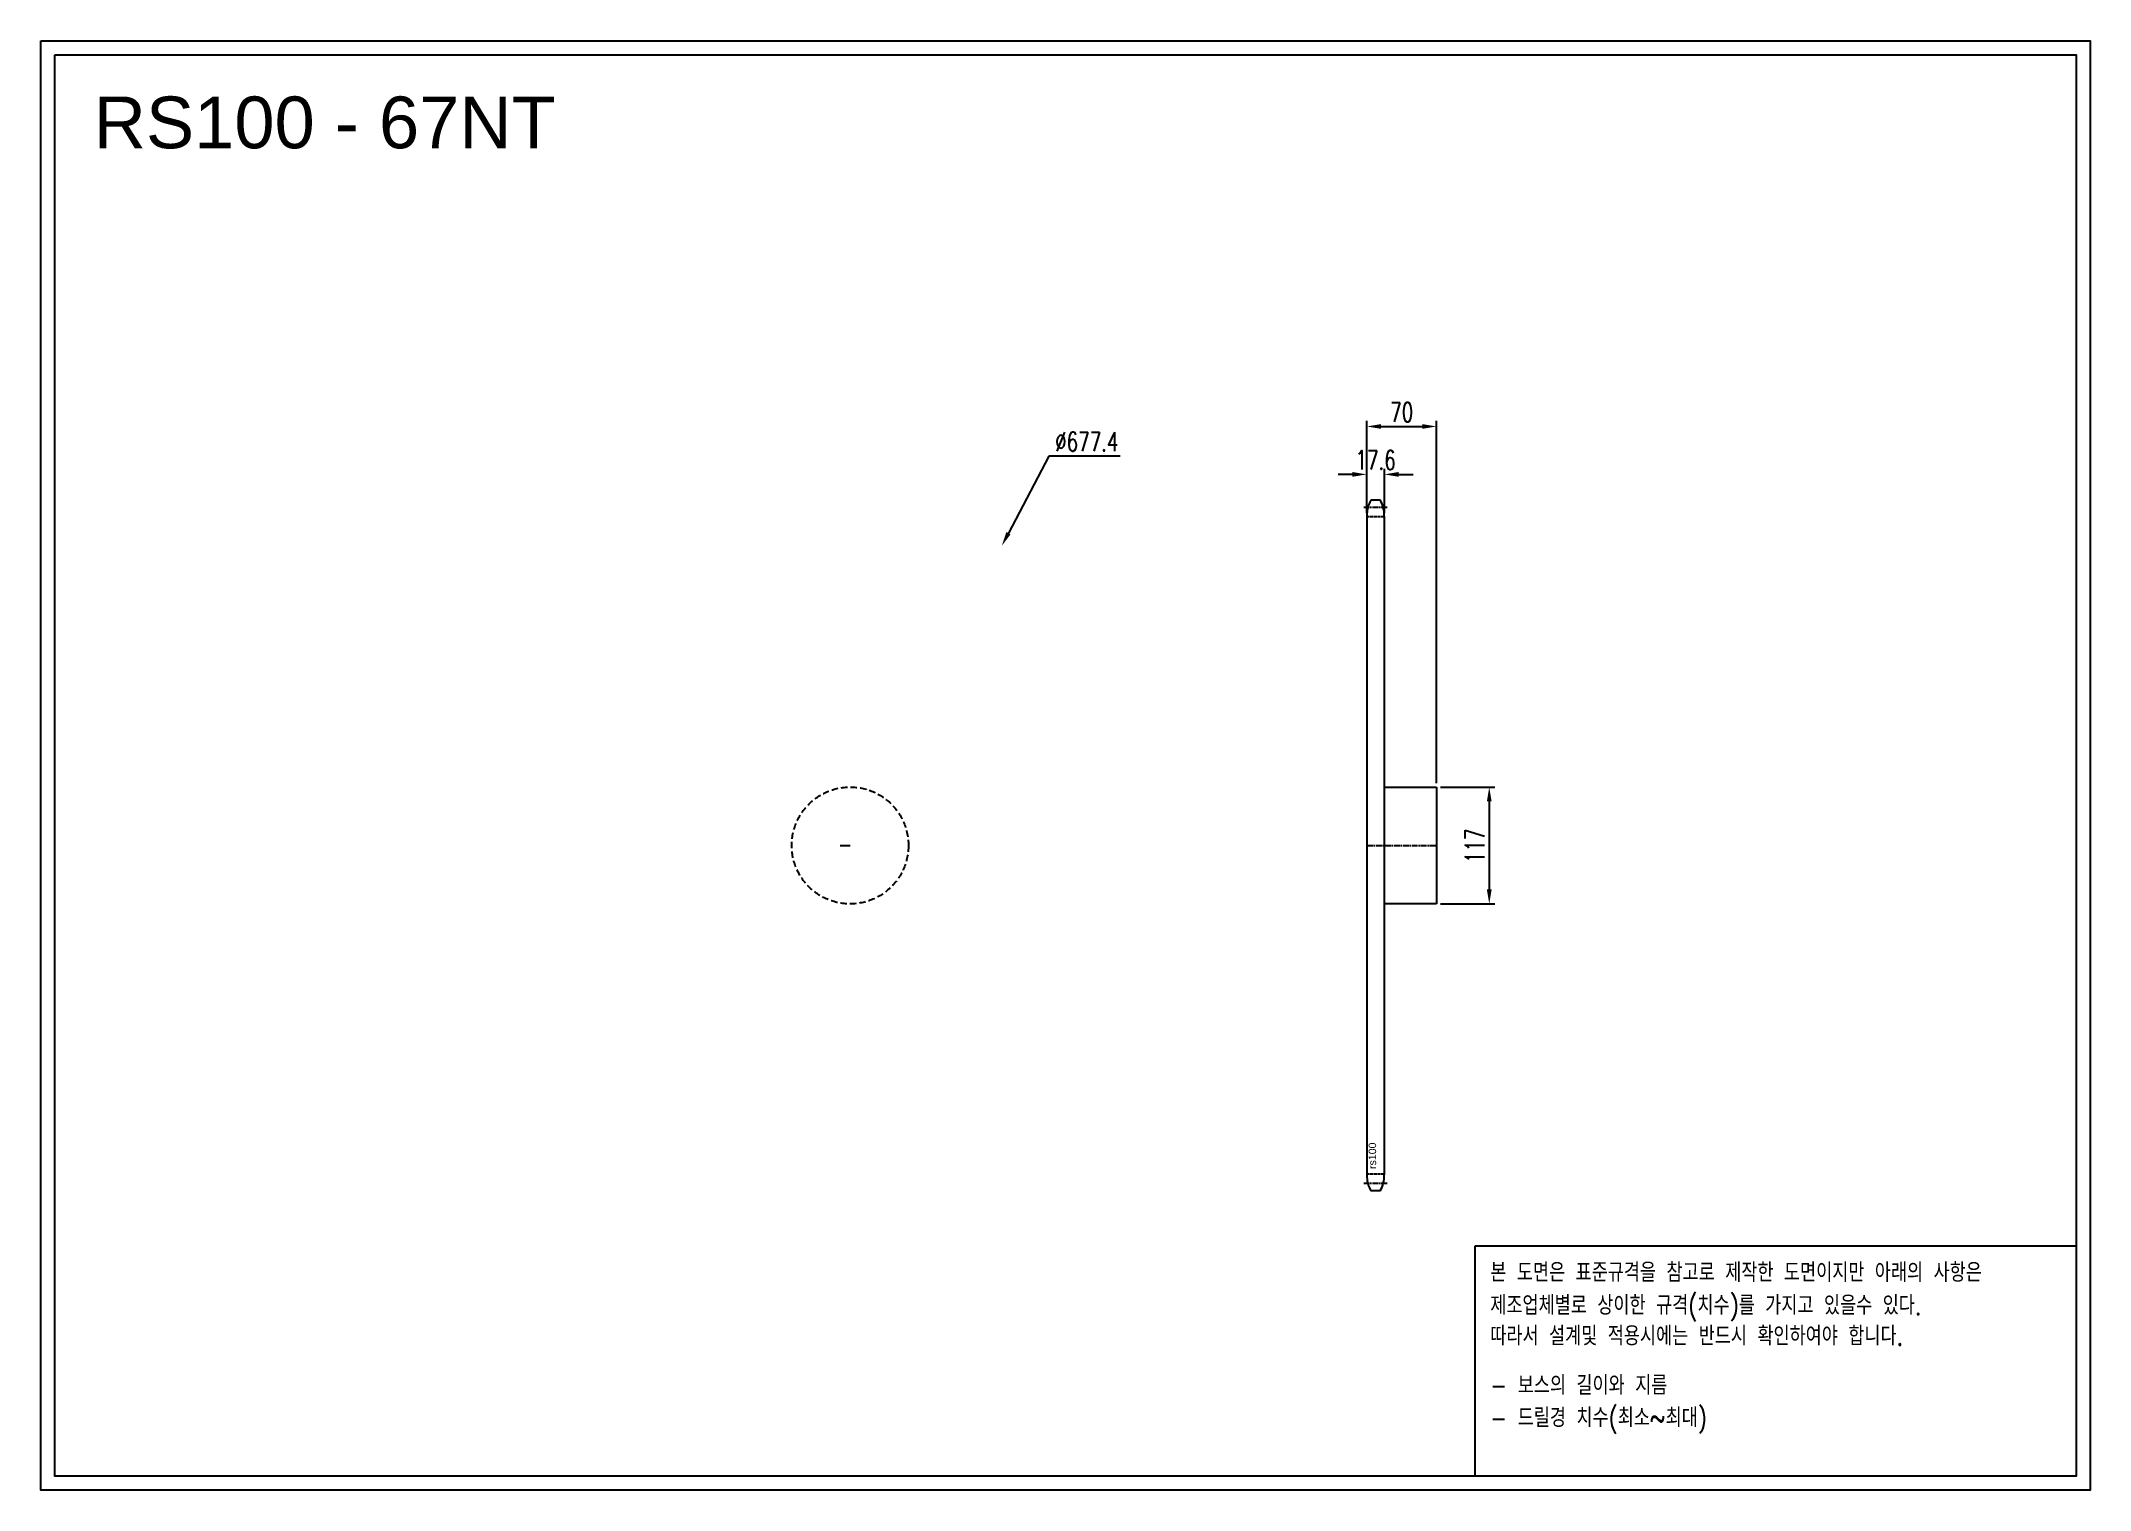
# Model space of a CAD drawing. Header units: millimetres. Extents: x -2614 to -561, y 21952 to 23403.
import ezdxf

# ---------------------------------------------------------------- set-up
doc = ezdxf.new("R2010")
doc.units = ezdxf.units.MM
for name, pattern in [('AM_ISO02W050', [7.5, 6, -1.5]), ('AM_ISO02W050x2', [3.75, 3, -0.75]), ('AM_ISO08W050', [18, 12, -1.5, 3, -1.5]), ('AM_ISO08W050x2', [9, 6, -0.75, 1.5, -0.75]), ('HIDDEN', [9.525, 6.35, -3.175])]:
    doc.linetypes.add(name, pattern=pattern)
doc.layers.add('AM_3N', color=6, linetype='AM_ISO02W050', lineweight=25)
doc.layers.add('AM_7', color=4, linetype='AM_ISO08W050', lineweight=25)
doc.layers.add('HL', color=2, linetype='HIDDEN')
doc.layers.add('S-DIM', color=7, linetype='Continuous')
doc.styles.add('HAN', font='ROMANS.shx', dxfattribs={"width": 0.7, "bigfont": 'whgtxt.shx'})
doc.styles.add('HSG', font='SIMPLEX.shx', dxfattribs={"width": 0.7, "bigfont": 'HSG.shx'})
doc.styles.get("Standard").update_dxf_attribs({"font": 'arial.ttf'})
doc.dimstyles.new('APP32', dxfattribs={"dimscale": 8, "dimtxt": 2.4, "dimasz": 1.8, "dimexe": 0.7, "dimexo": 0.5, "dimgap": 0.6, "dimtad": 1, "dimtoh": 1, "dimdec": 1, "dimrnd": 0.01, "dimzin": 9, "dimdsep": 46, "dimtxsty": 'HSG', "dimcen": 0, "dimclrd": 1, "dimclre": 1, "dimclrt": 256, "dimazin": 2, "dimtp": 1, "dimtm": 1, "dimtfac": 0.5, "dimtdec": 1, "dimtofl": 0, "dimtmove": 0, "dimatfit": 3, "dimfxl": 0, "dimtvp": 1, "dimtolj": 2, "dimlwd": -1, "dimlwe": -1, "dimarcsym": 0})

# ---------------------------------------------------------------- blocks, each defined once
blk = doc.blocks.new('*D1')
at = {"layer": 'Defpoints', "color": 0, "transparency": 16777216}
for p in [(-1215.4, 22656.1), (-1215.4, 22539.1), (-1162.7, 22539.1)]:
    blk.add_point(p, dxfattribs=at)
at = {"layer": 'S-DIM', "color": 1, "transparency": 16777216}
for p, q in [((-1211.4, 22656.1), (-1157.1, 22656.1)), ((-1162.7, 22641.7), (-1162.7, 22553.5)), ((-1211.4, 22539.1), (-1157.1, 22539.1))]:
    blk.add_line(p, q, dxfattribs=at)
for points in [[(-1165.1, 22641.7), (-1160.3, 22641.7), (-1162.7, 22656.1)], [(-1165.1, 22553.5), (-1160.3, 22553.5), (-1162.7, 22539.1)]]:
    blk.add_solid(points, dxfattribs=at)
at = {"layer": 'S-DIM', "transparency": 16777216, "insert": (-1177.1, 22597.2), "char_height": 19.2, "attachment_point": 5, "rotation": 90, "style": 'HSG'}
blk.add_mtext('\\A2;117', dxfattribs=at)
blk = doc.blocks.new('*D2')
at = {"layer": 'Defpoints', "color": 0, "transparency": 16777216}
for p in [(-1267.8, 22969.3), (-1285.4, 22926.7), (-1267.8, 22926.7)]:
    blk.add_point(p, dxfattribs=at)
at = {"layer": 'S-DIM', "color": 1, "transparency": 16777216}
for p, q in [((-1285.4, 22930.7), (-1285.4, 22974.9)), ((-1267.8, 22930.7), (-1267.8, 22974.9)), ((-1299.8, 22969.3), (-1314.2, 22969.3)), ((-1253.4, 22969.3), (-1239, 22969.3))]:
    blk.add_line(p, q, dxfattribs=at)
for points in [[(-1299.8, 22971.7), (-1299.8, 22966.9), (-1285.4, 22969.3)], [(-1253.4, 22971.7), (-1253.4, 22966.9), (-1267.8, 22969.3)]]:
    blk.add_solid(points, dxfattribs=at)
at = {"layer": 'S-DIM', "transparency": 16777216, "insert": (-1276.6, 22983.7), "char_height": 19.2, "attachment_point": 5, "style": 'HSG'}
blk.add_mtext('\\A2;17.6', dxfattribs=at)
blk = doc.blocks.new('*D3')
at = {"layer": 'Defpoints', "color": 0, "transparency": 16777216}
for p in [(-1215.4, 23017.3), (-1285.4, 22926.7), (-1215.4, 22656.1)]:
    blk.add_point(p, dxfattribs=at)
at = {"layer": 'S-DIM', "color": 1, "transparency": 16777216}
for p, q in [((-1285.4, 22930.7), (-1285.4, 23022.9)), ((-1271, 23017.3), (-1229.8, 23017.3)), ((-1215.4, 22660.1), (-1215.4, 23022.9))]:
    blk.add_line(p, q, dxfattribs=at)
for points in [[(-1271, 23019.7), (-1271, 23014.9), (-1285.4, 23017.3)], [(-1229.8, 23019.7), (-1229.8, 23014.9), (-1215.4, 23017.3)]]:
    blk.add_solid(points, dxfattribs=at)
at = {"layer": 'S-DIM', "transparency": 16777216, "insert": (-1250.4, 23031.7), "char_height": 19.2, "attachment_point": 5, "style": 'HSG'}
blk.add_mtext('\\A2;70', dxfattribs=at)
blk = doc.blocks.new('*D4')
at = {"layer": 'Defpoints', "color": 0, "transparency": 16777216}
for p in [(-1651.1, 22897.7), (-1965, 22297.5)]:
    blk.add_point(p, dxfattribs=at)
at = {"layer": 'S-DIM', "color": 1, "transparency": 16777216}
for p, q in [((-1604, 22987.7), (-1644.4, 22910.4)), ((-1532.6, 22987.7), (-1604, 22987.7))]:
    blk.add_line(p, q, dxfattribs=at)
blk.add_solid([(-1646.5, 22911.6), (-1642.3, 22909.3), (-1651.1, 22897.7)], dxfattribs=at)
at = {"layer": 'S-DIM', "transparency": 16777216, "insert": (-1565.9, 23002.1), "char_height": 19.2, "attachment_point": 5, "style": 'HSG'}
blk.add_mtext('\\A2;∅677.4', dxfattribs=at)
blk = doc.blocks.new('notice1')
at = {"color": 4}
blk.add_lwpolyline([(-22142.12, 1735.9), (-22053.8, 1735.9), (-22053.8, 1702.07), (-22142.12, 1702.07)], close=True, dxfattribs=at)
at = {"color": 4, "style": 'HAN', "width": 0.8}
for s, p in [('본 도면은 표준규격을 참고로 제작한 도면이지만 아래의 사항은', (-22139.9, 1730.62)), ('제조업체별로 상이한 규격(치수)를 가지고 있을수 있다.', (-22139.9, 1725.78)), ('따라서 설계및 적용시에는 반드시 확인하여야 합니다.', (-22139.9, 1721.28)), ('- 보스의 길이와 지름', (-22139.9, 1714.03)), ('- 드릴경 치수(최소~최대)', (-22139.9, 1709.27))]:
    blk.add_text(s, height=2.7949, dxfattribs=at).set_placement(p)

msp = doc.modelspace()

# ---------------------------------------------------------------- linework, layer by layer
for p, q in [((-1271.8, 22943.5), (-1281.45, 22943.5)), ((-1285.42, 22927.6), (-1285.42, 22267.54)), ((-1267.82, 22927.6), (-1267.82, 22267.54)), ((-1267.82, 22656.07), (-1215.42, 22656.07)), ((-1215.42, 22656.07), (-1215.42, 22539.07)), ((-1215.42, 22539.07), (-1267.82, 22539.07)), ((-1271.8, 22251.64), (-1281.45, 22251.64))]:
    msp.add_line(p, q)
at = {"color": 3}
msp.add_line((-1813.05, 22597.57), (-1803.05, 22597.57), dxfattribs=at)
for points in [[(-2613.69, 23403.46), (-560.79, 23403.46), (-560.79, 21951.91), (-2613.69, 21951.91)], [(-2599.87, 23389.63), (-574.62, 23389.63), (-574.62, 21965.74), (-2599.87, 21965.74)]]:
    msp.add_lwpolyline(points, close=True)
for centre, start, end in [((-1251.62, 22927.6), 151.93881, 180), ((-1301.62, 22927.6), 0, 28.06119), ((-1251.62, 22267.54), 180, 208.06119), ((-1301.62, 22267.54), 331.93881, 0)]:
    msp.add_arc(centre, 33.8, start, end)
at = {"layer": 'AM_3N', "linetype": 'AM_ISO02W050x2'}
for p, q in [((-1267.82, 22926.73), (-1285.42, 22926.73)), ((-1267.82, 22268.41), (-1285.42, 22268.41))]:
    msp.add_line(p, q, dxfattribs=at)
at = {"layer": 'AM_7', "linetype": 'AM_ISO08W050x2'}
for p, q in [((-1264.82, 22936.26), (-1288.42, 22936.26)), ((-1285.42, 22597.57), (-1215.42, 22597.57)), ((-1264.82, 22258.89), (-1288.42, 22258.89))]:
    msp.add_line(p, q, dxfattribs=at)
at = {"layer": 'HL'}
msp.add_circle((-1803.05, 22597.57), 58.5, dxfattribs=at)

# ---------------------------------------------------------------- block references
at = {"xscale": 6.817720974704638, "yscale": 6.817720974704638, "zscale": 6.817720974704638}
msp.add_blockref('notice1', (149782.02, 10361.52), dxfattribs=at)

# ---------------------------------------------------------------- texts
msp.add_text('RS100 - 67NT', height=51.8409).set_placement((-2560.82, 23295.97))
at = {"insert": (-1283.59, 22273.54), "char_height": 7.56, "width": 32.5046, "attachment_point": 1, "rotation": 90}
msp.add_mtext('rs100', dxfattribs=at)

# ---------------------------------------------------------------- dimensions: what is measured, and where the dimension line sits
at = {"layer": 'S-DIM'}
dim = msp.add_linear_dim(base=(-1215.42, 23017.34), p1=(-1285.42, 22926.73), p2=(-1215.42, 22656.07), dimstyle='APP32', dxfattribs=at)
dim.commit()
dim.dimension.update_dxf_attribs({"geometry": '*D3', "text_midpoint": (-1250.42, 23031.74)})
dim = msp.add_diameter_dim_2p(p1=(-1965.02, 22297.46), p2=(-1651.08, 22897.69), dimstyle='APP32', dxfattribs=at)
dim.commit()
dim.dimension.update_dxf_attribs({"geometry": '*D4', "text_midpoint": (-1565.92, 22987.72), "dimtype": 131})
dim = msp.add_linear_dim(base=(-1267.82, 22969.34), p1=(-1285.42, 22926.73), p2=(-1267.82, 22926.73), dimstyle='APP32', dxfattribs=at)
dim.commit()
dim.dimension.update_dxf_attribs({"geometry": '*D2', "text_midpoint": (-1276.62, 22969.34), "dimtype": 128})
dim = msp.add_linear_dim(base=(-1162.69, 22539.07), p1=(-1215.42, 22656.07), p2=(-1215.42, 22539.07), angle=90, dimstyle='APP32', dxfattribs=at)
dim.commit()
dim.dimension.update_dxf_attribs({"geometry": '*D1', "text_midpoint": (-1162.69, 22597.16), "dimtype": 128})

doc.saveas('drawing.dxf')
